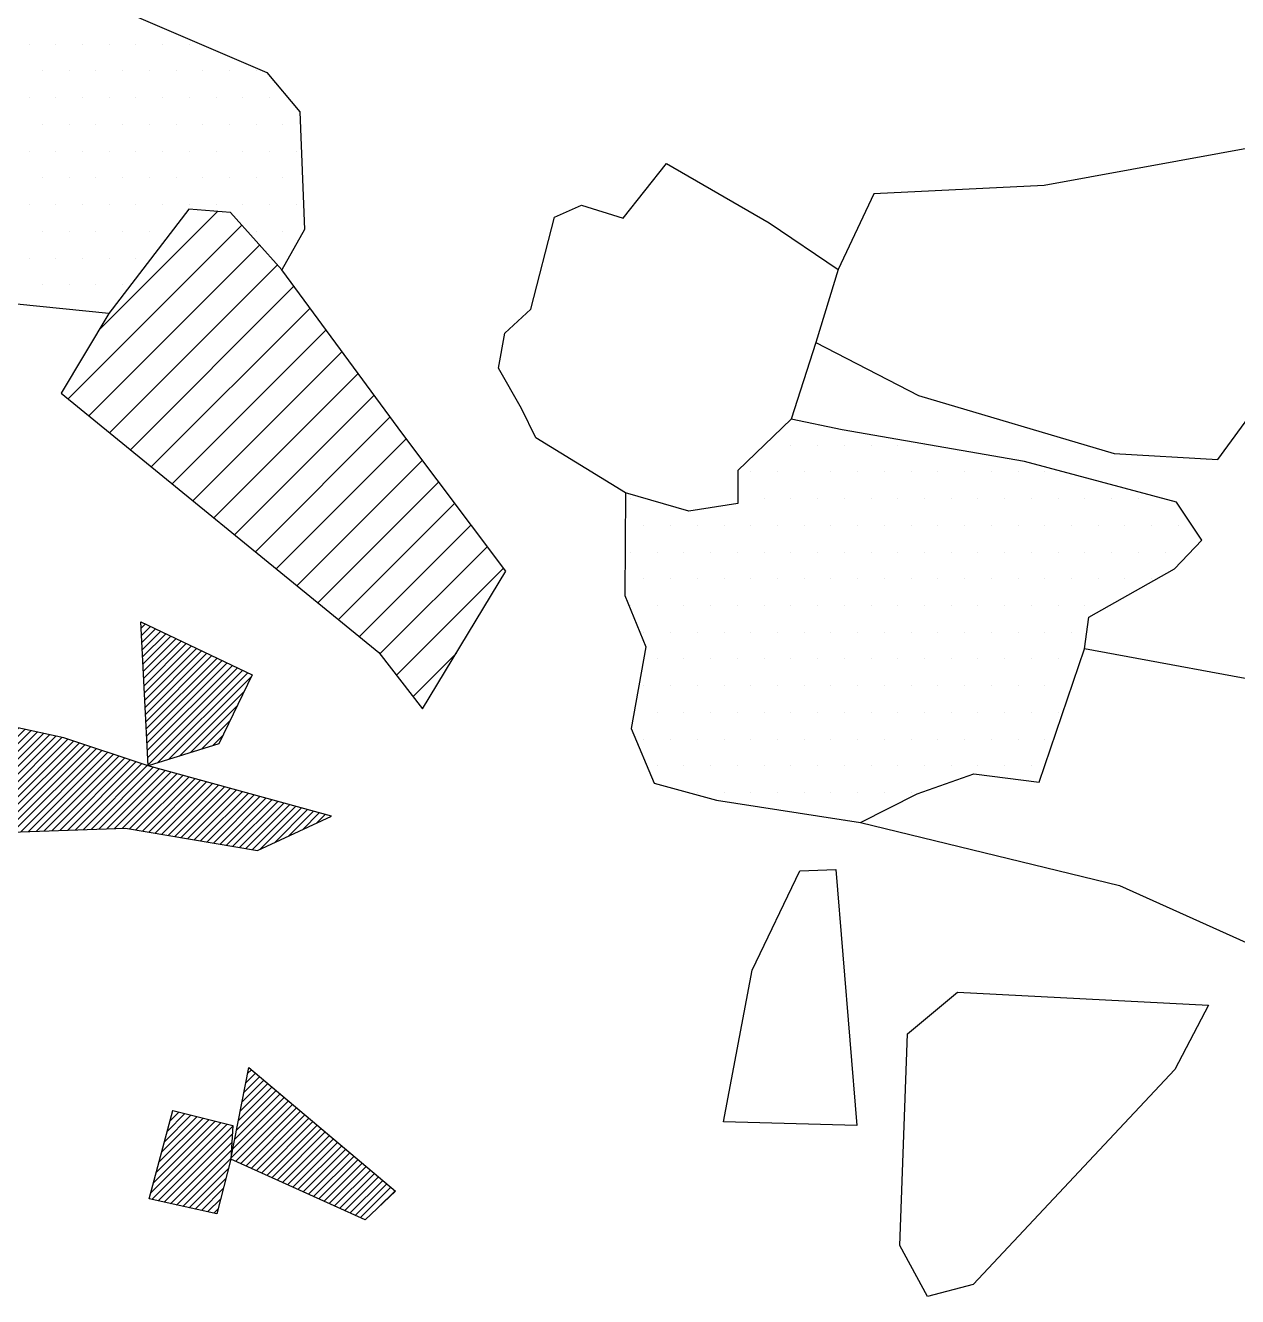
# Model space of a CAD drawing. Header units: metres. Extents: x -2.03 to 0.57, y -19.87 to -14.8.
# Drawn here: x -1.177 to -0.61, y -16.161 to -15.566 of the extents above; entities that cross this region are included whole.
import ezdxf

# ---------------------------------------------------------------- set-up
doc = ezdxf.new("R2010")
doc.units = ezdxf.units.M
doc.header["$LTSCALE"] = 25
doc.header["$MEASUREMENT"] = 0
doc.layers.get('0').update_dxf_attribs({"linetype": 'CONTINUOUS'})
for name, color, linetype in [('FEUER', 1, 'CONTINUOUS'), ('KNOCHEN', 2, 'CONTINUOUS'), ('KNOCHENSCHRAFF', 2, 'CONTINUOUS'), ('STEINE', 4, 'CONTINUOUS'), ('STEINESCHRAFF', 4, 'CONTINUOUS')]:
    doc.layers.add(name, color=color, linetype=linetype)

# ---------------------------------------------------------------- blocks, each defined once
blk = doc.blocks.new('*X7')
at = {"color": 0}
for p, q in [((-117.5, -1557.5), (-117.5, -1557.5)), ((-116.25, -1557.5), (-116.25, -1557.5)), ((-115, -1557.5), (-115, -1557.5)), ((-113.75, -1557.5), (-113.75, -1557.5)), ((-112.5, -1557.5), (-112.5, -1557.5)), ((-111.25, -1557.5), (-111.25, -1557.5)), ((-110, -1557.5), (-110, -1557.5)), ((-116.875, -1558.75), (-116.875, -1558.75)), ((-115.625, -1558.75), (-115.625, -1558.75)), ((-114.375, -1558.75), (-114.375, -1558.75)), ((-113.125, -1558.75), (-113.125, -1558.75)), ((-111.875, -1558.75), (-111.875, -1558.75)), ((-110.625, -1558.75), (-110.625, -1558.75)), ((-109.375, -1558.75), (-109.375, -1558.75)), ((-108.125, -1558.75), (-108.125, -1558.75)), ((-106.875, -1558.75), (-106.875, -1558.75)), ((-117.5, -1560), (-117.5, -1560)), ((-116.25, -1560), (-116.25, -1560)), ((-115, -1560), (-115, -1560)), ((-113.75, -1560), (-113.75, -1560)), ((-112.5, -1560), (-112.5, -1560)), ((-111.25, -1560), (-111.25, -1560)), ((-110, -1560), (-110, -1560)), ((-108.75, -1560), (-108.75, -1560)), ((-107.5, -1560), (-107.5, -1560)), ((-106.25, -1560), (-106.25, -1560)), ((-116.875, -1561.25), (-116.875, -1561.25)), ((-115.625, -1561.25), (-115.625, -1561.25)), ((-114.375, -1561.25), (-114.375, -1561.25)), ((-113.125, -1561.25), (-113.125, -1561.25)), ((-111.875, -1561.25), (-111.875, -1561.25)), ((-110.625, -1561.25), (-110.625, -1561.25)), ((-109.375, -1561.25), (-109.375, -1561.25)), ((-108.125, -1561.25), (-108.125, -1561.25)), ((-106.875, -1561.25), (-106.875, -1561.25)), ((-105.625, -1561.25), (-105.625, -1561.25)), ((-117.5, -1562.5), (-117.5, -1562.5)), ((-116.25, -1562.5), (-116.25, -1562.5)), ((-115, -1562.5), (-115, -1562.5)), ((-113.75, -1562.5), (-113.75, -1562.5)), ((-112.5, -1562.5), (-112.5, -1562.5)), ((-111.25, -1562.5), (-111.25, -1562.5)), ((-110, -1562.5), (-110, -1562.5)), ((-108.75, -1562.5), (-108.75, -1562.5)), ((-107.5, -1562.5), (-107.5, -1562.5)), ((-106.25, -1562.5), (-106.25, -1562.5)), ((-105, -1562.5), (-105, -1562.5)), ((-116.875, -1563.75), (-116.875, -1563.75)), ((-115.625, -1563.75), (-115.625, -1563.75)), ((-114.375, -1563.75), (-114.375, -1563.75)), ((-113.125, -1563.75), (-113.125, -1563.75)), ((-111.875, -1563.75), (-111.875, -1563.75)), ((-110.625, -1563.75), (-110.625, -1563.75)), ((-109.375, -1563.75), (-109.375, -1563.75)), ((-108.125, -1563.75), (-108.125, -1563.75)), ((-106.875, -1563.75), (-106.875, -1563.75)), ((-105.625, -1563.75), (-105.625, -1563.75)), ((-117.5, -1565), (-117.5, -1565)), ((-116.25, -1565), (-116.25, -1565)), ((-115, -1565), (-115, -1565)), ((-113.75, -1565), (-113.75, -1565)), ((-112.5, -1565), (-112.5, -1565)), ((-111.25, -1565), (-111.25, -1565)), ((-110, -1565), (-110, -1565)), ((-108.75, -1565), (-108.75, -1565)), ((-107.5, -1565), (-107.5, -1565)), ((-106.25, -1565), (-106.25, -1565)), ((-105, -1565), (-105, -1565)), ((-116.875, -1566.25), (-116.875, -1566.25)), ((-115.625, -1566.25), (-115.625, -1566.25)), ((-114.375, -1566.25), (-114.375, -1566.25)), ((-113.125, -1566.25), (-113.125, -1566.25)), ((-111.875, -1566.25), (-111.875, -1566.25)), ((-106.875, -1566.25), (-106.875, -1566.25)), ((-105.625, -1566.25), (-105.625, -1566.25)), ((-117.5, -1567.5), (-117.5, -1567.5)), ((-116.25, -1567.5), (-116.25, -1567.5)), ((-115, -1567.5), (-115, -1567.5)), ((-113.75, -1567.5), (-113.75, -1567.5)), ((-112.5, -1567.5), (-112.5, -1567.5)), ((-116.875, -1568.75), (-116.875, -1568.75)), ((-115.625, -1568.75), (-115.625, -1568.75)), ((-114.375, -1568.75), (-114.375, -1568.75)), ((-113.125, -1568.75), (-113.125, -1568.75)), ((-113.75, -1570), (-113.75, -1570)), ((-81.875, -1576.25), (-81.875, -1576.25)), ((-80.625, -1576.25), (-80.625, -1576.25)), ((-79.375, -1576.25), (-79.375, -1576.25)), ((-78.125, -1576.25), (-78.125, -1576.25)), ((-76.875, -1576.25), (-76.875, -1576.25)), ((-75.625, -1576.25), (-75.625, -1576.25)), ((-83.75, -1577.5), (-83.75, -1577.5)), ((-82.5, -1577.5), (-82.5, -1577.5)), ((-81.25, -1577.5), (-81.25, -1577.5)), ((-80, -1577.5), (-80, -1577.5)), ((-78.75, -1577.5), (-78.75, -1577.5)), ((-77.5, -1577.5), (-77.5, -1577.5)), ((-76.25, -1577.5), (-76.25, -1577.5)), ((-75, -1577.5), (-75, -1577.5)), ((-73.75, -1577.5), (-73.75, -1577.5)), ((-72.5, -1577.5), (-72.5, -1577.5)), ((-71.25, -1577.5), (-71.25, -1577.5)), ((-70, -1577.5), (-70, -1577.5)), ((-89.375, -1578.75), (-89.375, -1578.75)), ((-83.125, -1578.75), (-83.125, -1578.75)), ((-81.875, -1578.75), (-81.875, -1578.75)), ((-80.625, -1578.75), (-80.625, -1578.75)), ((-79.375, -1578.75), (-79.375, -1578.75)), ((-78.125, -1578.75), (-78.125, -1578.75)), ((-76.875, -1578.75), (-76.875, -1578.75)), ((-75.625, -1578.75), (-75.625, -1578.75)), ((-74.375, -1578.75), (-74.375, -1578.75)), ((-73.125, -1578.75), (-73.125, -1578.75)), ((-71.875, -1578.75), (-71.875, -1578.75)), ((-70.625, -1578.75), (-70.625, -1578.75)), ((-69.375, -1578.75), (-69.375, -1578.75)), ((-68.125, -1578.75), (-68.125, -1578.75)), ((-66.875, -1578.75), (-66.875, -1578.75)), ((-65.625, -1578.75), (-65.625, -1578.75)), ((-88.75, -1580), (-88.75, -1580)), ((-87.5, -1580), (-87.5, -1580)), ((-86.25, -1580), (-86.25, -1580)), ((-85, -1580), (-85, -1580)), ((-83.75, -1580), (-83.75, -1580)), ((-82.5, -1580), (-82.5, -1580)), ((-81.25, -1580), (-81.25, -1580)), ((-80, -1580), (-80, -1580)), ((-78.75, -1580), (-78.75, -1580)), ((-77.5, -1580), (-77.5, -1580)), ((-76.25, -1580), (-76.25, -1580)), ((-75, -1580), (-75, -1580)), ((-73.75, -1580), (-73.75, -1580)), ((-72.5, -1580), (-72.5, -1580)), ((-71.25, -1580), (-71.25, -1580)), ((-70, -1580), (-70, -1580)), ((-68.75, -1580), (-68.75, -1580)), ((-67.5, -1580), (-67.5, -1580)), ((-66.25, -1580), (-66.25, -1580)), ((-65, -1580), (-65, -1580)), ((-63.75, -1580), (-63.75, -1580)), ((-89.375, -1581.25), (-89.375, -1581.25)), ((-88.125, -1581.25), (-88.125, -1581.25)), ((-86.875, -1581.25), (-86.875, -1581.25)), ((-85.625, -1581.25), (-85.625, -1581.25)), ((-84.375, -1581.25), (-84.375, -1581.25)), ((-83.125, -1581.25), (-83.125, -1581.25)), ((-81.875, -1581.25), (-81.875, -1581.25)), ((-80.625, -1581.25), (-80.625, -1581.25)), ((-79.375, -1581.25), (-79.375, -1581.25)), ((-78.125, -1581.25), (-78.125, -1581.25)), ((-76.875, -1581.25), (-76.875, -1581.25)), ((-75.625, -1581.25), (-75.625, -1581.25)), ((-74.375, -1581.25), (-74.375, -1581.25)), ((-73.125, -1581.25), (-73.125, -1581.25)), ((-71.875, -1581.25), (-71.875, -1581.25)), ((-70.625, -1581.25), (-70.625, -1581.25)), ((-69.375, -1581.25), (-69.375, -1581.25)), ((-68.125, -1581.25), (-68.125, -1581.25)), ((-66.875, -1581.25), (-66.875, -1581.25)), ((-65.625, -1581.25), (-65.625, -1581.25)), ((-64.375, -1581.25), (-64.375, -1581.25)), ((-88.75, -1582.5), (-88.75, -1582.5)), ((-87.5, -1582.5), (-87.5, -1582.5)), ((-86.25, -1582.5), (-86.25, -1582.5)), ((-85, -1582.5), (-85, -1582.5)), ((-83.75, -1582.5), (-83.75, -1582.5)), ((-82.5, -1582.5), (-82.5, -1582.5)), ((-81.25, -1582.5), (-81.25, -1582.5)), ((-80, -1582.5), (-80, -1582.5)), ((-78.75, -1582.5), (-78.75, -1582.5)), ((-77.5, -1582.5), (-77.5, -1582.5)), ((-76.25, -1582.5), (-76.25, -1582.5)), ((-75, -1582.5), (-75, -1582.5)), ((-73.75, -1582.5), (-73.75, -1582.5)), ((-72.5, -1582.5), (-72.5, -1582.5)), ((-71.25, -1582.5), (-71.25, -1582.5)), ((-70, -1582.5), (-70, -1582.5)), ((-68.75, -1582.5), (-68.75, -1582.5)), ((-67.5, -1582.5), (-67.5, -1582.5)), ((-66.25, -1582.5), (-66.25, -1582.5)), ((-65, -1582.5), (-65, -1582.5)), ((-89.375, -1583.75), (-89.375, -1583.75)), ((-88.125, -1583.75), (-88.125, -1583.75)), ((-86.875, -1583.75), (-86.875, -1583.75)), ((-85.625, -1583.75), (-85.625, -1583.75)), ((-84.375, -1583.75), (-84.375, -1583.75)), ((-83.125, -1583.75), (-83.125, -1583.75)), ((-81.875, -1583.75), (-81.875, -1583.75)), ((-80.625, -1583.75), (-80.625, -1583.75)), ((-79.375, -1583.75), (-79.375, -1583.75)), ((-78.125, -1583.75), (-78.125, -1583.75)), ((-76.875, -1583.75), (-76.875, -1583.75)), ((-75.625, -1583.75), (-75.625, -1583.75)), ((-74.375, -1583.75), (-74.375, -1583.75)), ((-73.125, -1583.75), (-73.125, -1583.75)), ((-71.875, -1583.75), (-71.875, -1583.75)), ((-70.625, -1583.75), (-70.625, -1583.75)), ((-69.375, -1583.75), (-69.375, -1583.75)), ((-68.125, -1583.75), (-68.125, -1583.75)), ((-88.75, -1585), (-88.75, -1585)), ((-87.5, -1585), (-87.5, -1585)), ((-86.25, -1585), (-86.25, -1585)), ((-85, -1585), (-85, -1585)), ((-83.75, -1585), (-83.75, -1585)), ((-82.5, -1585), (-82.5, -1585)), ((-81.25, -1585), (-81.25, -1585)), ((-80, -1585), (-80, -1585)), ((-78.75, -1585), (-78.75, -1585)), ((-77.5, -1585), (-77.5, -1585)), ((-76.25, -1585), (-76.25, -1585)), ((-75, -1585), (-75, -1585)), ((-73.75, -1585), (-73.75, -1585)), ((-72.5, -1585), (-72.5, -1585)), ((-71.25, -1585), (-71.25, -1585)), ((-70, -1585), (-70, -1585)), ((-68.75, -1585), (-68.75, -1585)), ((-88.125, -1586.25), (-88.125, -1586.25)), ((-86.875, -1586.25), (-86.875, -1586.25)), ((-85.625, -1586.25), (-85.625, -1586.25)), ((-84.375, -1586.25), (-84.375, -1586.25)), ((-83.125, -1586.25), (-83.125, -1586.25)), ((-81.875, -1586.25), (-81.875, -1586.25)), ((-80.625, -1586.25), (-80.625, -1586.25)), ((-79.375, -1586.25), (-79.375, -1586.25)), ((-78.125, -1586.25), (-78.125, -1586.25)), ((-76.875, -1586.25), (-76.875, -1586.25)), ((-75.625, -1586.25), (-75.625, -1586.25)), ((-74.375, -1586.25), (-74.375, -1586.25)), ((-73.125, -1586.25), (-73.125, -1586.25)), ((-71.875, -1586.25), (-71.875, -1586.25)), ((-70.625, -1586.25), (-70.625, -1586.25)), ((-69.375, -1586.25), (-69.375, -1586.25)), ((-88.75, -1587.5), (-88.75, -1587.5)), ((-87.5, -1587.5), (-87.5, -1587.5)), ((-86.25, -1587.5), (-86.25, -1587.5)), ((-85, -1587.5), (-85, -1587.5)), ((-83.75, -1587.5), (-83.75, -1587.5)), ((-82.5, -1587.5), (-82.5, -1587.5)), ((-81.25, -1587.5), (-81.25, -1587.5)), ((-80, -1587.5), (-80, -1587.5)), ((-78.75, -1587.5), (-78.75, -1587.5)), ((-77.5, -1587.5), (-77.5, -1587.5)), ((-76.25, -1587.5), (-76.25, -1587.5)), ((-75, -1587.5), (-75, -1587.5)), ((-73.75, -1587.5), (-73.75, -1587.5)), ((-72.5, -1587.5), (-72.5, -1587.5)), ((-71.25, -1587.5), (-71.25, -1587.5)), ((-70, -1587.5), (-70, -1587.5)), ((-68.75, -1587.5), (-68.75, -1587.5)), ((-88.125, -1588.75), (-88.125, -1588.75)), ((-86.875, -1588.75), (-86.875, -1588.75)), ((-85.625, -1588.75), (-85.625, -1588.75)), ((-84.375, -1588.75), (-84.375, -1588.75)), ((-83.125, -1588.75), (-83.125, -1588.75)), ((-81.875, -1588.75), (-81.875, -1588.75)), ((-80.625, -1588.75), (-80.625, -1588.75)), ((-79.375, -1588.75), (-79.375, -1588.75)), ((-78.125, -1588.75), (-78.125, -1588.75)), ((-76.875, -1588.75), (-76.875, -1588.75)), ((-75.625, -1588.75), (-75.625, -1588.75)), ((-74.375, -1588.75), (-74.375, -1588.75)), ((-73.125, -1588.75), (-73.125, -1588.75)), ((-71.875, -1588.75), (-71.875, -1588.75)), ((-70.625, -1588.75), (-70.625, -1588.75)), ((-69.375, -1588.75), (-69.375, -1588.75)), ((-88.75, -1590), (-88.75, -1590)), ((-87.5, -1590), (-87.5, -1590)), ((-86.25, -1590), (-86.25, -1590)), ((-85, -1590), (-85, -1590)), ((-83.75, -1590), (-83.75, -1590)), ((-82.5, -1590), (-82.5, -1590)), ((-81.25, -1590), (-81.25, -1590)), ((-80, -1590), (-80, -1590)), ((-78.75, -1590), (-78.75, -1590)), ((-77.5, -1590), (-77.5, -1590)), ((-76.25, -1590), (-76.25, -1590)), ((-75, -1590), (-75, -1590)), ((-73.75, -1590), (-73.75, -1590)), ((-72.5, -1590), (-72.5, -1590)), ((-71.25, -1590), (-71.25, -1590)), ((-70, -1590), (-70, -1590)), ((-88.125, -1591.25), (-88.125, -1591.25)), ((-86.875, -1591.25), (-86.875, -1591.25)), ((-85.625, -1591.25), (-85.625, -1591.25)), ((-84.375, -1591.25), (-84.375, -1591.25)), ((-83.125, -1591.25), (-83.125, -1591.25)), ((-81.875, -1591.25), (-81.875, -1591.25)), ((-80.625, -1591.25), (-80.625, -1591.25)), ((-79.375, -1591.25), (-79.375, -1591.25)), ((-78.125, -1591.25), (-78.125, -1591.25)), ((-76.875, -1591.25), (-76.875, -1591.25)), ((-75.625, -1591.25), (-75.625, -1591.25)), ((-74.375, -1591.25), (-74.375, -1591.25)), ((-73.125, -1591.25), (-73.125, -1591.25)), ((-71.875, -1591.25), (-71.875, -1591.25)), ((-70.625, -1591.25), (-70.625, -1591.25)), ((-86.25, -1592.5), (-86.25, -1592.5)), ((-85, -1592.5), (-85, -1592.5)), ((-83.75, -1592.5), (-83.75, -1592.5)), ((-82.5, -1592.5), (-82.5, -1592.5)), ((-81.25, -1592.5), (-81.25, -1592.5)), ((-80, -1592.5), (-80, -1592.5)), ((-78.75, -1592.5), (-78.75, -1592.5)), ((-77.5, -1592.5), (-77.5, -1592.5)), ((-76.25, -1592.5), (-76.25, -1592.5)), ((-79.375, -1593.75), (-79.375, -1593.75))]:
    blk.add_line(p, q, dxfattribs=at)
blk = doc.blocks.new('*X33')
at = {"color": 0}
for p, q in [((-112.261, -1584.811), (-112.068, -1584.618)), ((-112.244, -1585.147), (-111.828, -1584.731)), ((-112.227, -1585.484), (-111.588, -1584.845)), ((-112.21, -1585.82), (-111.348, -1584.959)), ((-112.193, -1586.157), (-111.108, -1585.073)), ((-112.176, -1586.493), (-110.869, -1585.186)), ((-112.159, -1586.83), (-110.629, -1585.3)), ((-112.142, -1587.167), (-110.389, -1585.414)), ((-112.125, -1587.503), (-110.149, -1585.528)), ((-112.108, -1587.84), (-109.909, -1585.641)), ((-112.091, -1588.176), (-109.67, -1585.755)), ((-112.074, -1588.513), (-109.43, -1585.869)), ((-112.057, -1588.85), (-109.19, -1585.982)), ((-112.04, -1589.186), (-108.95, -1586.096)), ((-112.023, -1589.523), (-108.71, -1586.21)), ((-112.006, -1589.859), (-108.471, -1586.324)), ((-111.989, -1590.196), (-108.231, -1586.437)), ((-111.972, -1590.532), (-107.991, -1586.551)), ((-111.955, -1590.869), (-107.751, -1586.665)), ((-111.938, -1591.206), (-107.511, -1586.779)), ((-111.491, -1591.112), (-107.271, -1586.892)), ((-110.977, -1590.951), (-107.098, -1587.073)), ((-110.462, -1590.79), (-107.433, -1587.761)), ((-109.947, -1590.629), (-107.767, -1588.448)), ((-118.307, -1589.796), (-117.994, -1589.484)), ((-109.432, -1590.467), (-108.101, -1589.136)), ((-118.661, -1590.857), (-117.413, -1589.61)), ((-118.632, -1591.181), (-117.123, -1589.673)), ((-118.602, -1591.506), (-116.832, -1589.736)), ((-118.573, -1591.83), (-116.542, -1589.799)), ((-118.544, -1592.155), (-116.251, -1589.862)), ((-118.537, -1590.38), (-117.704, -1589.547)), ((-118.515, -1592.479), (-115.961, -1589.925)), ((-118.486, -1592.804), (-115.688, -1590.005)), ((-118.457, -1593.128), (-115.422, -1590.093)), ((-108.918, -1590.306), (-108.435, -1589.824)), ((-118.428, -1593.453), (-115.157, -1590.182)), ((-118.399, -1593.777), (-114.891, -1590.27)), ((-118.37, -1594.102), (-114.626, -1590.358)), ((-118.256, -1594.341), (-114.361, -1590.446)), ((-117.89, -1594.329), (-114.095, -1590.534)), ((-117.524, -1594.317), (-113.83, -1590.622)), ((-117.158, -1594.304), (-113.564, -1590.711)), ((-116.792, -1594.292), (-113.299, -1590.799)), ((-116.427, -1594.28), (-113.034, -1590.887)), ((-116.061, -1594.267), (-112.768, -1590.975)), ((-115.695, -1594.255), (-112.503, -1591.063)), ((-115.329, -1594.243), (-112.237, -1591.151)), ((-114.963, -1594.231), (-111.972, -1591.239)), ((-114.597, -1594.218), (-111.696, -1591.317)), ((-114.232, -1594.206), (-111.419, -1591.393)), ((-113.866, -1594.194), (-111.141, -1591.469)), ((-113.5, -1594.182), (-110.864, -1591.546)), ((-113.134, -1594.169), (-110.587, -1591.622)), ((-112.807, -1594.196), (-110.309, -1591.698)), ((-112.505, -1594.247), (-110.032, -1591.774)), ((-112.202, -1594.298), (-109.754, -1591.85)), ((-111.899, -1594.349), (-109.477, -1591.926)), ((-111.597, -1594.4), (-109.199, -1592.002)), ((-111.294, -1594.451), (-108.922, -1592.078)), ((-110.992, -1594.502), (-108.645, -1592.155)), ((-110.689, -1594.553), (-108.367, -1592.231)), ((-110.386, -1594.604), (-108.09, -1592.307)), ((-110.084, -1594.655), (-107.812, -1592.383)), ((-109.781, -1594.705), (-107.535, -1592.459)), ((-109.479, -1594.756), (-107.257, -1592.535)), ((-109.176, -1594.807), (-106.98, -1592.611)), ((-108.874, -1594.858), (-106.703, -1592.688)), ((-108.571, -1594.909), (-106.425, -1592.764)), ((-108.268, -1594.96), (-106.148, -1592.84)), ((-107.966, -1595.011), (-105.87, -1592.916)), ((-107.663, -1595.062), (-105.593, -1592.992)), ((-107.361, -1595.113), (-105.316, -1593.068)), ((-107.058, -1595.164), (-105.038, -1593.144)), ((-106.686, -1595.146), (-104.761, -1593.22)), ((-106.029, -1594.842), (-104.483, -1593.297)), ((-105.372, -1594.539), (-104.206, -1593.373)), ((-104.715, -1594.235), (-103.928, -1593.449)), ((-104.058, -1593.932), (-103.651, -1593.525)), ((-103.401, -1593.628), (-103.374, -1593.601)), ((-124.286, -1600.371), (-123.476, -1599.562)), ((-124.141, -1599.873), (-123.667, -1599.398)), ((-123.996, -1599.375), (-123.857, -1599.235)), ((-124.864, -1602.364), (-122.714, -1600.214)), ((-124.72, -1601.866), (-122.905, -1600.051)), ((-124.575, -1601.368), (-123.095, -1599.888)), ((-124.43, -1600.869), (-123.286, -1599.725)), ((-124.957, -1602.811), (-122.524, -1600.377)), ((-124.721, -1602.927), (-122.334, -1600.54)), ((-124.484, -1603.044), (-122.143, -1600.703)), ((-124.247, -1603.161), (-121.953, -1600.867)), ((-124.011, -1603.278), (-121.762, -1601.03)), ((-123.358, -1602.979), (-121.572, -1601.193)), ((-122.034, -1602.008), (-121.382, -1601.356)), ((-107.278, -1605.638), (-107.102, -1605.461)), ((-107.626, -1607.399), (-106.334, -1606.108)), ((-107.539, -1606.959), (-106.526, -1605.946)), ((-107.452, -1606.518), (-106.718, -1605.785)), ((-107.365, -1606.078), (-106.91, -1605.623)), ((-107.973, -1609.161), (-105.567, -1606.755)), ((-107.886, -1608.72), (-105.759, -1606.593)), ((-107.799, -1608.28), (-105.951, -1606.431)), ((-107.713, -1607.84), (-106.143, -1606.27)), ((-110.788, -1607.38), (-110.777, -1607.368)), ((-108.06, -1609.601), (-105.375, -1606.916)), ((-107.852, -1609.747), (-105.183, -1607.078)), ((-107.608, -1609.856), (-104.991, -1607.239)), ((-111.815, -1611.234), (-108.513, -1607.933)), ((-111.686, -1610.753), (-108.796, -1607.862)), ((-111.558, -1610.271), (-109.079, -1607.792)), ((-111.43, -1609.789), (-109.362, -1607.721)), ((-111.301, -1609.307), (-109.645, -1607.651)), ((-111.173, -1608.825), (-109.928, -1607.58)), ((-111.045, -1608.343), (-110.211, -1607.51)), ((-110.916, -1607.861), (-110.494, -1607.439)), ((-107.364, -1609.966), (-104.799, -1607.401)), ((-107.12, -1610.075), (-104.607, -1607.563)), ((-106.876, -1610.185), (-104.415, -1607.724)), ((-106.632, -1610.295), (-104.223, -1607.886)), ((-111.759, -1611.532), (-108.23, -1608.003)), ((-111.469, -1611.596), (-107.977, -1608.105)), ((-111.18, -1611.66), (-108, -1608.48)), ((-106.388, -1610.404), (-104.031, -1608.048)), ((-106.144, -1610.514), (-103.84, -1608.209)), ((-105.9, -1610.623), (-103.648, -1608.371)), ((-105.656, -1610.733), (-103.456, -1608.533)), ((-110.89, -1611.724), (-108.022, -1608.856)), ((-105.412, -1610.843), (-103.264, -1608.694)), ((-105.168, -1610.952), (-103.072, -1608.856)), ((-104.924, -1611.062), (-102.88, -1609.017)), ((-110.6, -1611.788), (-108.045, -1609.232)), ((-110.311, -1611.852), (-108.067, -1609.608)), ((-104.68, -1611.171), (-102.688, -1609.179)), ((-104.436, -1611.281), (-102.496, -1609.341)), ((-104.193, -1611.391), (-102.304, -1609.502)), ((-103.949, -1611.5), (-102.112, -1609.664)), ((-110.021, -1611.916), (-108.177, -1610.072)), ((-103.705, -1611.61), (-101.92, -1609.826)), ((-103.461, -1611.719), (-101.728, -1609.987)), ((-103.217, -1611.829), (-101.537, -1610.149)), ((-102.973, -1611.939), (-101.345, -1610.311)), ((-109.731, -1611.98), (-108.298, -1610.546)), ((-102.729, -1612.048), (-101.153, -1610.472)), ((-102.485, -1612.158), (-100.961, -1610.634)), ((-102.241, -1612.267), (-100.769, -1610.795)), ((-109.442, -1612.044), (-108.419, -1611.021)), ((-109.152, -1612.107), (-108.54, -1611.495)), ((-101.997, -1612.377), (-100.577, -1610.957)), ((-101.14, -1611.874), (-100.385, -1611.119)), ((-108.862, -1612.171), (-108.661, -1611.97))]:
    blk.add_line(p, q, dxfattribs=at)
blk = doc.blocks.new('*X44')
at = {"color": 0}
for p, q in [((-114.257, -1570.897), (-108.683, -1565.323)), ((-115.679, -1574.087), (-107.553, -1565.961)), ((-114.706, -1574.881), (-106.718, -1566.894)), ((-113.732, -1575.676), (-105.883, -1567.826)), ((-112.759, -1576.47), (-105.112, -1568.823)), ((-111.785, -1577.264), (-104.362, -1569.841)), ((-110.812, -1578.058), (-103.613, -1570.86)), ((-109.838, -1578.853), (-102.863, -1571.878)), ((-108.865, -1579.647), (-102.114, -1572.896)), ((-107.891, -1580.441), (-101.364, -1573.914)), ((-106.918, -1581.235), (-100.615, -1574.932)), ((-105.944, -1582.03), (-99.863, -1575.949)), ((-104.971, -1582.824), (-99.103, -1576.956)), ((-103.997, -1583.618), (-98.344, -1577.964)), ((-103.024, -1584.412), (-97.584, -1578.972)), ((-102.05, -1585.207), (-96.824, -1579.98)), ((-101.091, -1586.015), (-96.064, -1580.988)), ((-100.318, -1587.01), (-95.304, -1581.996)), ((-99.545, -1588.005), (-97.516, -1585.976))]:
    blk.add_line(p, q, dxfattribs=at)

msp = doc.modelspace()

# ---------------------------------------------------------------- linework, layer by layer
at = {"layer": 'KNOCHEN'}
for points in [[(-1.11936, -15.91251), (-1.12275, -15.84519), (-1.0706, -15.86993), (-1.08625, -15.90215), (-1.11936, -15.91251)], [(-1.18673, -15.90724), (-1.18348, -15.94344), (-1.12993, -15.94165), (-1.06815, -15.95205), (-1.03354, -15.93607), (-1.11936, -15.91251), (-1.15871, -15.89945), (-1.18169, -15.89446), (-1.18673, -15.90724)], [(-1.08069, -16.09649), (-1.07223, -16.05359), (-1.00359, -16.11141), (-1.01781, -16.12474), (-1.08069, -16.09649)], [(-1.11886, -16.11504), (-1.10785, -16.07367), (-1.07975, -16.08067)], [(-1.07975, -16.08067), (-1.08069, -16.09649), (-1.0872, -16.12203), (-1.11886, -16.11504)]]:
    msp.add_lwpolyline(points, dxfattribs=at)
at = {"layer": 'STEINE'}
for points in [[(-1.13775, -15.70089), (-1.2577, -15.68873), (-1.29856, -15.67924), (-1.33998, -15.65904), (-1.36863, -15.64337), (-1.42237, -15.60895), (-1.49996, -15.49557), (-1.46822, -15.41634), (-1.43211, -15.39371), (-1.34828, -15.42646), (-1.20046, -15.50479), (-1.14563, -15.55299), (-1.06383, -15.58829), (-1.04844, -15.60658), (-1.04612, -15.66167), (-1.05674, -15.68059)], [(-0.80711, -15.71456), (-0.75903, -15.73931), (-0.66758, -15.76641), (-0.6191, -15.76923), (-0.55677, -15.68423), (-0.55335, -15.65412), (-0.59687, -15.62219), (-0.70034, -15.64107), (-0.7799, -15.64504), (-0.79656, -15.68032)], [(-0.80711, -15.71456), (-0.81866, -15.75032), (-0.84354, -15.77442), (-0.84347, -15.78973), (-0.8664, -15.79341), (-0.89604, -15.78489), (-0.938, -15.75908), (-0.9447, -15.74534), (-0.9555, -15.72652), (-0.95252, -15.71018), (-0.94034, -15.69889), (-0.92932, -15.65598), (-0.9166, -15.65031), (-0.89718, -15.65634), (-0.8769, -15.63073), (-0.82881, -15.65855), (-0.79656, -15.68032), (-0.80711, -15.71456)], [(-1.13775, -15.70089), (-1.16002, -15.73824), (-1.01147, -15.85943), (-0.99093, -15.88586), (-0.95197, -15.82139), (-1.00024, -15.75735), (-1.05674, -15.68059), (-1.08085, -15.65368), (-1.10024, -15.65224), (-1.13775, -15.70089)], [(-0.89604, -15.78489), (-0.89631, -15.83284), (-0.8865, -15.85677), (-0.89345, -15.89507), (-0.88261, -15.92052), (-0.85349, -15.92854), (-0.7861, -15.93892), (-0.75964, -15.92552), (-0.73315, -15.91621), (-0.70253, -15.92014), (-0.68141, -15.85779), (-0.67944, -15.84299), (-0.63925, -15.82034), (-0.62656, -15.80702), (-0.63839, -15.78922), (-0.70939, -15.77019), (-0.79466, -15.75531), (-0.81866, -15.75032)], [(-0.7861, -15.93892), (-0.66505, -15.96842), (-0.60574, -15.99516), (-0.5598, -15.9985), (-0.54209, -15.96985), (-0.53356, -15.94226), (-0.53356, -15.94226), (-0.55046, -15.92755), (-0.5425, -15.88771), (-0.55532, -15.87349), (-0.58184, -15.87618), (-0.68141, -15.85779)], [(-0.76418, -16.03778), (-0.74081, -16.01828), (-0.62345, -16.02433), (-0.63911, -16.0545), (-0.7335, -16.15496), (-0.7549, -16.16068), (-0.76777, -16.13677), (-0.76418, -16.03778)]]:
    msp.add_lwpolyline(points, dxfattribs=at)
msp.add_lwpolyline([(-0.85019, -16.07902), (-0.83677, -16.00804), (-0.81455, -15.96151), (-0.79772, -15.96091), (-0.78794, -16.08075)], close=True, dxfattribs=at)

# ---------------------------------------------------------------- block references
at = {"layer": 'FEUER', "xscale": 0.01, "yscale": 0.01, "zscale": 0.01}
msp.add_blockref('*X44', (0, 0), dxfattribs=at)
at = {"layer": 'KNOCHENSCHRAFF', "xscale": 0.01, "yscale": 0.01, "zscale": 0.01}
msp.add_blockref('*X33', (0, 0), dxfattribs=at)
at = {"layer": 'STEINESCHRAFF', "xscale": 0.01, "yscale": 0.01, "zscale": 0.01}
msp.add_blockref('*X7', (0, 0), dxfattribs=at)

doc.saveas('drawing.dxf')
